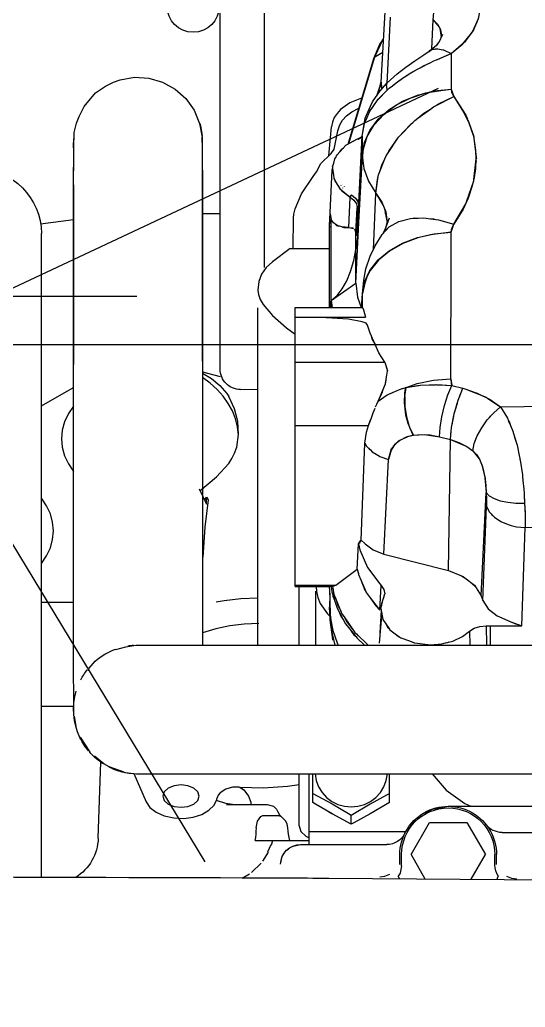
# Model space of a CAD drawing. Extents: x 33214 to 95067, y 8279 to 51908.
# Drawn here: x 42834.4 to 42959.9, y 20102.7 to 20347.6 of the extents above; entities that cross this region are included whole.
import ezdxf

# ---------------------------------------------------------------- set-up
doc = ezdxf.new("R2010")
doc.units = 0
doc.header["$LTSCALE"] = 300
doc.header["$MEASUREMENT"] = 0
for name, pattern in [('DASHDOT', [1, 0.5, -0.25, 0, -0.25]), ('DASHED', [0.75, 0.5, -0.25]), ('PHANTOM', [2.1, 1.25, -0.2, 0.125, -0.2, 0.125, -0.2]), ('SNT-025', [0.74, 0.4, -0.17, 0, -0.17])]:
    doc.linetypes.add(name, pattern=pattern)
doc.layers.get('0').update_dxf_attribs({"linetype": 'CONTINUOUS'})
for name, color, linetype in [('GENERATORSETT', 1, 'CONTINUOUS'), ('S0CO2', 2, 'CONTINUOUS'), ('S0CO3', 3, 'CONTINUOUS'), ('S0PH1', 1, 'PHANTOM'), ('Tanks', 9, 'CONTINUOUS')]:
    doc.layers.add(name, color=color, linetype=linetype)

# ---------------------------------------------------------------- blocks, each defined once
blk = doc.blocks.new('below 1-deck')
at = {"linetype": 'DASHED'}
for p, q in [((10000, -1875), (14000, 0)), ((14000, -1875), (9000, -1875)), ((10000, -1875), (11000, -3525))]:
    blk.add_line(p, q, dxfattribs=at)
blk = doc.blocks.new('GENERATOR-BORDE')
at = {"layer": 'GENERATORSETT'}
for p, q in [((-2340.27, -281.7), (-2167.36, -280.44)), ((-2319.85, -287.52), (-2316.38, -281.53)), ((-2304.88, -281.44), (-2301.37, -287.52)), ((-2411.61, -281.96), (-2411.61, -426.96)), ((-2403.09, -281.93), (-2402.57, -282.19)), ((-2352.24, -285.16), (-2351.8, -287.04)), ((-2322.61, -285.1), (-2322.61, -287.52)), ((-2322.19, -284.77), (-2322.19, -287.52)), ((-2299.03, -284.93), (-2299.03, -287.52)), ((-2298.61, -285.1), (-2298.61, -287.52)), ((-2355.39, -288.24), (-2354.53, -290)), ((-2351.8, -287.04), (-2351.73, -287.17)), ((-2351.42, -287.72), (-2351.27, -287.98)), ((-2350.65, -288.66), (-2350.16, -289.01)), ((-2319.85, -287.52), (-2315.23, -295.52)), ((-2305.99, -295.52), (-2301.37, -287.52)), ((-2358.57, -291), (-2354.13, -291)), ((-2354.13, -291), (-2351.77, -291)), ((-2351.77, -291), (-2348.99, -291)), ((-2349.29, -289.56), (-2349.13, -289.64)), ((-2349.13, -289.64), (-2347.24, -290.02)), ((-2348.99, -291), (-2345.11, -291)), ((-2347.24, -290.02), (-2325.86, -290.02)), ((-2345.11, -290.02), (-2345.11, -293.27)), ((-2397.49, -291.58), (-2396.83, -310.45)), ((-2347.61, -294.68), (-2347.18, -293.25)), ((-2347.18, -293.25), (-2345.98, -292.07)), ((-2345.98, -292.07), (-2345.11, -291.7)), ((-2345.11, -293.27), (-2321.1, -293.27)), ((-2297.24, -293.02), (-2273.11, -293.02)), ((-2347.61, -294.68), (-2347.61, -307.54)), ((-2334.71, -295.09), (-2334.7, -297.32)), ((-2315.23, -295.52), (-2305.99, -295.52)), ((-2356.37, -297.27), (-2353.05, -297.27)), ((-2353.23, -298.83), (-2352.89, -298.16)), ((-2352.89, -298.16), (-2352.48, -297.38)), ((-2352.48, -297.38), (-2352.04, -296.95)), ((-2388.63, -307.63), (-2385.61, -300.62)), ((-2368.08, -301.21), (-2367.97, -301.64)), ((-2365.66, -300), (-2358.95, -300)), ((-2359.64, -300.56), (-2359.57, -300)), ((-2358.95, -300), (-2355.55, -300)), ((-2355.55, -300), (-2353.98, -299.55)), ((-2353.98, -299.55), (-2353.23, -298.83)), ((-2344.2, -300.46), (-2344.19, -302.69)), ((-2325.2, -300.44), (-2325.19, -302.67)), ((-2311.09, -303.51), (-2306.45, -300.17)), ((-2310.61, -299.52), (-2310.35, -299.52)), ((-2310.35, -299.52), (-2270.86, -299.52)), ((-2306.45, -300.17), (-2305.01, -299.52)), ((-2362.3, -304.29), (-2361.48, -303.66)), ((-2344.19, -302.69), (-2344.19, -307.53)), ((-2325.19, -302.67), (-2325.19, -307.53)), ((-2314.58, -307.53), (-2311.09, -303.51)), ((-2345.1, -307.53), (-1646.61, -307.54)), ((-2400.59, -314.48), (-2399.58, -312.91)), ((-2401.96, -316.63), (-2400.59, -314.48)), ((-2403.48, -321.77), (-2403.06, -319.36)), ((-2411.61, -324.36), (-2403.59, -324.36)), ((-2400.09, -333.22), (-2399.7, -333.75)), ((-2399.7, -333.75), (-2398.22, -335.5)), ((-2403.6, -337.74), (-2403.59, -450.4)), ((-2371.63, -449.22), (-2371.62, -339.48)), ((-2371.62, -339.52), (-1799.18, -339.51)), ((-2357.89, -339.51), (-2357.89, -423.17)), ((-2347.61, -339.49), (-2347.61, -354.02)), ((-2343.48, -339.49), (-2343.48, -352.88)), ((-2333.41, -342.29), (-2330.49, -339.52)), ((-2333.25, -341.19), (-2331.42, -339.52)), ((-2327.7, -340.01), (-2327.13, -346.77)), ((-2320.26, -340.53), (-2319.06, -340.09)), ((-2320.26, -340.53), (-2319.22, -340.11)), ((-2319.22, -340.11), (-2319.06, -340.09)), ((-2319.06, -340.09), (-2318.9, -340.03)), ((-2318.9, -340.03), (-2315.02, -339.58)), ((-2315.02, -339.33), (-2315.02, -339.34)), ((-2315.02, -339.58), (-2312.17, -339.82)), ((-2315.02, -339.58), (-2315.02, -339.58)), ((-2312.17, -339.82), (-2311.28, -340.05)), ((-2311.28, -340.05), (-2309.49, -340.51)), ((-2311.28, -340.05), (-2310.81, -340.11)), ((-2310.81, -340.11), (-2310.39, -340.28)), ((-2305.32, -342.93), (-2305.23, -339.52)), ((-2301.21, -344.28), (-2301.12, -339.52)), ((-2300.11, -339.52), (-2300.11, -344.27)), ((-2339.96, -345.76), (-2339.35, -340.86)), ((-2339.35, -340.86), (-2339.31, -340.74)), ((-2336.48, -346.5), (-2333.79, -342.64)), ((-2336.12, -344.78), (-2333.25, -341.19)), ((-2334.68, -342.98), (-2334.04, -342.06)), ((-2334.04, -342.06), (-2333.66, -341.7)), ((-2333.79, -342.64), (-2333.41, -342.29)), ((-2333.41, -342.29), (-2333, -341.77)), ((-2327.48, -342.54), (-2327.21, -348.07)), ((-2325.12, -343.32), (-2323.76, -342.33)), ((-2323.76, -342.33), (-2322.64, -341.5)), ((-2323.76, -342.33), (-2322.92, -341.62)), ((-2322.92, -341.62), (-2322.64, -341.5)), ((-2322.64, -341.5), (-2322.39, -341.32)), ((-2322.39, -341.32), (-2320.26, -340.53)), ((-2309.49, -340.51), (-2307.1, -341.62)), ((-2307.1, -341.62), (-2307.09, -341.63)), ((-2307.09, -341.63), (-2307.09, -341.63)), ((-2307.09, -341.63), (-2305.32, -342.93)), ((-2338.22, -348.64), (-2336.12, -344.78)), ((-2335.86, -345.35), (-2334.43, -343.56)), ((-2326.82, -345.84), (-2326.1, -344.77)), ((-2326.1, -344.77), (-2325.36, -343.67)), ((-2326.1, -344.77), (-2325.67, -343.93)), ((-2325.67, -343.93), (-2325.36, -343.67)), ((-2325.36, -343.67), (-2325.12, -343.32)), ((-2305.32, -342.93), (-2304.18, -343.68)), ((-2305.32, -342.93), (-2304.18, -343.68)), ((-2304.18, -343.68), (-2302.76, -344.15)), ((-2304.18, -343.68), (-2302.76, -344.15)), ((-2302.76, -344.15), (-2301.21, -344.28)), ((-2302.76, -344.15), (-2301.21, -344.28)), ((-2301.21, -344.28), (-2300.11, -344.27)), ((-2301.21, -344.28), (-2300.11, -344.27)), ((-2300.11, -344.27), (-2292.38, -344.27)), ((-2300.11, -344.27), (-2292.38, -344.27)), ((-2295.46, -345.45), (-2294.04, -344.84)), ((-2295.3, -345.38), (-2292.38, -344.27)), ((-2294.04, -344.84), (-2292.38, -344.27)), ((-2293.9, -344.8), (-2293.68, -344.76)), ((-2293.73, -344.74), (-2293.55, -344.71)), ((-2293.18, -344.55), (-2293.12, -344.55)), ((-2293.18, -344.55), (-2293.12, -344.55)), ((-2292.38, -344.27), (-2291.49, -368.65)), ((-2292.38, -344.27), (-2291.49, -368.65)), ((-2340.08, -348.23), (-2339.96, -345.76)), ((-2340.08, -348.23), (-2339.96, -345.76)), ((-2338.97, -352.17), (-2337, -347.23)), ((-2337.59, -347.48), (-2337.27, -346.68)), ((-2337.27, -346.68), (-2336.75, -345.94)), ((-2337, -347.23), (-2336.48, -346.5)), ((-2336.48, -346.5), (-2335.86, -345.35)), ((-2327.31, -348.6), (-2326.82, -345.84)), ((-2327.13, -346.77), (-2326.91, -346.34)), ((-2327.13, -346.77), (-2327.13, -347.59)), ((-2300.66, -348.46), (-2298.43, -346.78)), ((-2300.66, -348.46), (-2298.43, -346.78)), ((-2298.43, -346.78), (-2297.31, -346.25)), ((-2298.43, -346.78), (-2297.31, -346.25)), ((-2297.31, -346.25), (-2295.68, -345.54)), ((-2295.68, -345.54), (-2295.62, -345.52)), ((-2295.61, -345.5), (-2295.57, -345.48)), ((-2295.57, -345.48), (-2295.47, -345.45)), ((-2411.61, -350.15), (-2403.6, -350.15)), ((-2340.08, -348.23), (-2339.94, -351.19)), ((-2340.08, -348.23), (-2339.94, -351.19)), ((-2339.49, -352.67), (-2338.22, -348.64)), ((-2338.57, -351.18), (-2337.94, -349.18)), ((-2337.94, -349.18), (-2337.31, -348.03)), ((-2329.97, -351.24), (-2327.94, -348.54)), ((-2329.97, -351.24), (-2328.57, -349.23)), ((-2329.34, -350.34), (-2328.07, -348.69)), ((-2328.57, -349.23), (-2327.94, -348.54)), ((-2327.94, -348.54), (-2327.88, -348.47)), ((-2327.88, -348.47), (-2327.58, -348.16)), ((-2327.59, -348.16), (-2327.58, -348.16)), ((-2327.58, -348.16), (-2327.26, -354.3)), ((-2327.58, -348.16), (-2327.26, -354.3)), ((-2327.31, -348.6), (-2326.64, -351.13)), ((-2327.16, -349.16), (-2327.13, -349.79)), ((-2327.13, -349.27), (-2327.13, -349.79)), ((-2327.13, -349.79), (-2326.64, -351.13)), ((-2302, -350.57), (-2300.66, -348.46)), ((-2302, -350.57), (-2300.66, -348.46)), ((-2340.08, -353.54), (-2339.96, -351.3)), ((-2340.08, -353.54), (-2339.96, -351.3)), ((-2339.71, -354.02), (-2339.49, -352.67)), ((-2339.37, -352.29), (-2339.25, -351.65)), ((-2339.36, -354.02), (-2338.97, -352.17)), ((-2339.25, -351.65), (-2338.86, -350.66)), ((-2331.09, -352.83), (-2330.97, -352.56)), ((-2330.97, -352.56), (-2329.97, -351.24)), ((-2329.88, -351.12), (-2329.88, -351.11)), ((-2326.64, -351.12), (-2326.64, -351.13)), ((-2326.64, -351.12), (-2326.64, -351.13)), ((-2326.64, -351.13), (-2326.37, -352.21)), ((-2326.64, -351.13), (-2326.37, -352.21)), ((-2326.64, -351.13), (-2326.5, -351.33)), ((-2326.58, -353.31), (-2326.37, -352.21)), ((-2326.58, -353.31), (-2326.37, -352.21)), ((-2304.13, -354.37), (-2302.43, -351.69)), ((-2302.43, -351.69), (-2302, -350.57)), ((-2302.43, -351.69), (-2302, -350.57)), ((-2302.43, -351.69), (-2301.21, -377.33)), ((-2302, -350.57), (-2301.15, -373.89)), ((-2302, -350.57), (-2301.15, -373.89)), ((-2348.61, -354.02), (-2339.36, -354.02)), ((-2348.61, -354.02), (-2348.61, -354.34)), ((-2348.61, -354.34), (-2338.55, -354.34)), ((-2348.61, -354.34), (-2348.61, -393.99)), ((-2348.61, -354.34), (-2348.61, -393.99)), ((-2348.61, -354.34), (-2338.55, -354.34)), ((-2340.08, -353.54), (-2340.08, -354.02)), ((-2340.08, -353.54), (-2340.08, -354.02)), ((-2340.08, -353.54), (-2340.06, -354.02)), ((-2340.08, -353.54), (-2340.06, -354.02)), ((-2339.36, -354.02), (-2339.2, -353.18)), ((-2339.36, -354.02), (-2338.55, -354.34)), ((-2339.36, -354.02), (-2338.55, -354.34)), ((-2339.2, -353.18), (-2339.14, -352.96)), ((-2338.55, -354.34), (-2333.18, -358.29)), ((-2338.55, -354.34), (-2333.18, -358.29)), ((-2332.32, -355.7), (-2331.09, -352.83)), ((-2332.32, -355.7), (-2331.28, -353.12)), ((-2331.28, -353.12), (-2331.09, -352.83)), ((-2330.69, -358.73), (-2327.63, -354.68)), ((-2330.69, -358.73), (-2327.63, -354.68)), ((-2327.63, -354.68), (-2327.26, -354.3)), ((-2327.63, -354.68), (-2327.26, -354.3)), ((-2327.26, -354.3), (-2326.58, -353.31)), ((-2327.26, -354.3), (-2326.58, -353.31)), ((-2306.46, -356.17), (-2304.13, -354.37)), ((-2304.6, -354.73), (-2303.95, -354.1)), ((-2333.18, -358.29), (-2332.92, -357.23)), ((-2333.18, -358.29), (-2332.95, -357.28)), ((-2332.95, -357.28), (-2332.92, -357.23)), ((-2332.92, -357.23), (-2332.87, -356.99)), ((-2332.87, -356.99), (-2332.32, -355.7)), ((-2310.56, -357.96), (-2307.3, -356.68)), ((-2307.3, -356.68), (-2306.46, -356.17)), ((-2307.3, -356.68), (-2306.93, -356.53)), ((-2306.93, -356.53), (-2306.46, -356.17)), ((-2306.91, -356.44), (-2306.91, -356.51)), ((-2306.91, -356.44), (-2306.91, -356.51)), ((-2306.85, -356.41), (-2306.85, -356.47)), ((-2333.18, -358.29), (-2332.92, -364.64)), ((-2333.18, -358.29), (-2332.92, -364.64)), ((-2332.57, -363.12), (-2330.69, -358.73)), ((-2332.57, -363.12), (-2330.69, -358.73)), ((-2326.58, -362.09), (-2310.56, -357.96)), ((-2326.58, -362.09), (-2310.56, -357.96)), ((-2310.56, -357.96), (-2310.03, -390.48)), ((-2310.56, -357.96), (-2310.03, -390.48)), ((-2371.54, -360.64), (-2371.51, -361.29)), ((-2329.25, -363.12), (-2326.58, -362.09)), ((-2326.58, -362.09), (-2325.45, -385.5)), ((-2326.58, -362.09), (-2325.45, -385.5)), ((-2332.92, -364.64), (-2332.57, -363.12)), ((-2332.92, -364.64), (-2332.57, -363.12)), ((-2332.92, -364.64), (-2332.79, -364.87)), ((-2332.79, -364.87), (-2332.7, -364.93)), ((-2332.7, -364.93), (-2332.62, -364.7)), ((-2332.7, -364.93), (-2332.2, -365.56)), ((-2332.7, -364.93), (-2332.35, -365.19)), ((-2332.2, -365.56), (-2331.35, -364.67)), ((-2331.35, -364.67), (-2331.26, -364.58)), ((-2331.26, -364.58), (-2329.25, -363.12)), ((-2331.26, -364.58), (-2329.25, -363.12)), ((-2332.35, -365.19), (-2332.2, -365.56)), ((-2332.2, -365.56), (-2331.31, -389.56)), ((-2332.2, -365.56), (-2331.31, -389.56)), ((-2297.57, -370.18), (-2295.71, -369.38)), ((-2295.71, -369.38), (-2295.02, -369.2)), ((-2295.02, -369.2), (-2294.34, -369.03)), ((-2295.02, -369.2), (-2294.7, -369.08)), ((-2294.7, -369.08), (-2294.34, -369.03)), ((-2294.34, -369.03), (-2293.65, -368.86)), ((-2293.65, -368.86), (-2291.49, -368.65)), ((-2291.53, -371.91), (-2291.49, -368.65)), ((-2291.49, -368.65), (-2274.37, -368.87)), ((-2300.36, -372.49), (-2299.95, -372.07)), ((-2299.95, -372.07), (-2299.55, -371.66)), ((-2299.95, -372.07), (-2299.8, -371.84)), ((-2299.8, -371.84), (-2299.55, -371.66)), ((-2299.55, -371.66), (-2299.15, -371.24)), ((-2299.15, -371.24), (-2297.57, -370.18)), ((-2291.64, -374.74), (-2291.53, -371.91)), ((-2291.54, -372.38), (-2291.54, -372.21)), ((-2372.46, -378.22), (-2370.58, -374.47)), ((-2370.58, -374.47), (-2370.58, -376.21)), ((-2301.21, -377.33), (-2301.15, -373.89)), ((-2301.15, -373.89), (-2300.36, -372.49)), ((-2301.15, -373.89), (-2301.14, -375.73)), ((-2291.64, -374.74), (-2291.54, -372.38)), ((-2370.58, -376.21), (-2370.23, -375.53)), ((-2301.21, -377.33), (-2301.14, -375.73)), ((-2301.21, -377.33), (-2300.44, -376.53)), ((-2301.21, -377.33), (-2300.44, -376.53)), ((-2300.44, -376.53), (-2299.24, -375.84)), ((-2300.44, -376.53), (-2299.24, -375.84)), ((-2299.24, -375.84), (-2297.68, -375.29)), ((-2299.24, -375.84), (-2297.68, -375.29)), ((-2297.68, -375.29), (-2295.84, -374.92)), ((-2297.68, -375.29), (-2295.84, -374.92)), ((-2295.84, -374.92), (-2293.79, -374.73)), ((-2295.84, -374.92), (-2293.79, -374.73)), ((-2293.79, -374.73), (-2291.64, -374.74)), ((-2293.79, -374.73), (-2291.64, -374.74)), ((-2291.8, -377.23), (-2291.75, -376.6)), ((-2291.78, -377), (-2291.64, -374.74)), ((-2291.75, -376.6), (-2291.64, -374.74)), ((-2291.73, -376.15), (-2291.72, -376.15)), ((-2291.73, -376.15), (-2291.72, -376.15)), ((-2301.51, -381.01), (-2301.21, -377.33)), ((-2301.46, -380.7), (-2301.29, -379.01)), ((-2301.29, -379.01), (-2301.21, -377.33)), ((-2292.07, -380.34), (-2291.85, -378.14)), ((-2291.85, -378.14), (-2291.8, -377.22)), ((-2302.36, -384.44), (-2301.55, -381.27)), ((-2301.74, -382.37), (-2301.57, -381.32)), ((-2301.56, -381.28), (-2301.46, -380.7)), ((-2292.75, -385.39), (-2292.21, -381.72)), ((-2292.21, -381.72), (-2292.18, -381.38)), ((-2292.18, -381.39), (-2292.15, -381.13)), ((-2292.17, -381.27), (-2292.1, -380.57)), ((-2292.15, -381.13), (-2292.08, -380.34)), ((-2302.67, -385.2), (-2302.16, -383.96)), ((-2302.16, -383.96), (-2301.74, -382.37)), ((-2329.46, -387.46), (-2328.54, -386.89)), ((-2328.54, -386.89), (-2327.89, -386.48)), ((-2328.54, -386.89), (-2328.12, -386.57)), ((-2328.12, -386.57), (-2327.89, -386.48)), ((-2327.89, -386.48), (-2327.62, -386.31)), ((-2327.62, -386.31), (-2325.45, -385.5)), ((-2325.45, -385.5), (-2324.66, -388.26)), ((-2304.51, -387.7), (-2302.94, -385.72)), ((-2304.51, -387.7), (-2303.54, -386.67)), ((-2303.54, -386.67), (-2302.96, -385.73)), ((-2302.95, -385.72), (-2302.76, -385.41)), ((-2302.8, -385.48), (-2302.67, -385.19)), ((-2302.76, -385.41), (-2302.67, -385.21)), ((-2293.53, -389.05), (-2292.99, -386.53)), ((-2293, -386.54), (-2292.83, -385.8)), ((-2292.94, -386.26), (-2292.81, -385.66)), ((-2292.83, -385.8), (-2292.8, -385.62)), ((-2292.8, -385.62), (-2292.75, -385.39)), ((-2331.31, -389.56), (-2330.86, -388.87)), ((-2330.86, -388.87), (-2329.88, -387.89)), ((-2330.53, -388.54), (-2330.22, -388.14)), ((-2330.22, -388.14), (-2329.88, -387.89)), ((-2329.88, -387.89), (-2329.46, -387.46)), ((-2324.88, -387.71), (-2324.82, -387.69)), ((-2324.66, -388.26), (-2323.15, -389.94)), ((-2324.2, -388.77), (-2324.18, -388.9)), ((-2324.14, -388.84), (-2324.11, -388.97)), ((-2310.03, -390.48), (-2305.99, -388.76)), ((-2307.94, -389.78), (-2306.03, -388.79)), ((-2306.6, -389.02), (-2306.59, -389.09)), ((-2306.6, -389.02), (-2306.59, -389.09)), ((-2306.18, -388.85), (-2306.18, -388.87)), ((-2306.18, -388.85), (-2306.18, -388.87)), ((-2306.03, -388.79), (-2304.51, -387.7)), ((-2304.51, -387.7), (-2304.15, -389.48)), ((-2304.51, -387.7), (-2304.51, -387.7)), ((-2294.13, -391.07), (-2293.53, -389.05)), ((-2331.31, -389.56), (-2330.92, -392.3)), ((-2323.15, -389.94), (-2323.06, -390.05)), ((-2323.06, -390.05), (-2322.75, -390.21)), ((-2322.75, -390.21), (-2320.99, -391.1)), ((-2320.99, -391.1), (-2320.69, -391.26)), ((-2320.69, -391.26), (-2320.38, -391.33)), ((-2320.38, -391.33), (-2319.27, -391.6)), ((-2320.28, -393.73), (-2319.26, -391.6)), ((-2319.3, -391.58), (-2319.26, -391.6)), ((-2319.27, -391.6), (-2319.26, -391.6)), ((-2319.26, -391.6), (-2317.24, -391.77)), ((-2319.26, -391.6), (-2316.54, -391.76)), ((-2317.24, -391.77), (-2315.06, -391.63)), ((-2316.54, -391.76), (-2312.75, -391.17)), ((-2315.06, -391.63), (-2312.75, -391.17)), ((-2312.75, -391.17), (-2310.03, -390.48)), ((-2312.75, -391.17), (-2310.03, -390.48)), ((-2312.75, -391.17), (-2312.59, -393.49)), ((-2312.75, -391.17), (-2312.59, -393.49)), ((-2310.03, -390.48), (-2307.94, -389.78)), ((-2310.03, -390.48), (-2309.77, -393.43)), ((-2310.03, -390.48), (-2309.86, -392.79)), ((-2304.15, -389.48), (-2303.4, -391.42)), ((-2303.9, -390.12), (-2303.82, -390.43)), ((-2303.87, -390.22), (-2303.86, -390.22)), ((-2303.85, -390.31), (-2303.83, -390.29)), ((-2303.82, -390.43), (-2303.65, -390.77)), ((-2303.4, -391.42), (-2302.3, -393.41)), ((-2294.58, -392.56), (-2294.16, -391.17)), ((-2294.17, -391.18), (-2293.89, -390.39)), ((-2293.89, -390.39), (-2293.75, -389.81)), ((-2348.61, -393.99), (-2348.61, -396.88)), ((-2348.61, -393.99), (-2330.38, -393.99)), ((-2348.61, -393.99), (-2330.38, -393.99)), ((-2330.92, -392.3), (-2330.38, -393.99)), ((-2330.38, -393.99), (-2329.87, -395.34)), ((-2330.38, -393.99), (-2329.93, -395.19)), ((-2330.38, -393.99), (-2330.38, -393.99)), ((-2321.01, -396.13), (-2320.28, -393.73)), ((-2312.59, -393.49), (-2312.17, -396.14)), ((-2312.59, -393.49), (-2312.17, -396.14)), ((-2309.86, -392.79), (-2309.79, -393.17)), ((-2309.77, -393.43), (-2309.12, -396.82)), ((-2309.64, -394.11), (-2309.42, -395.44)), ((-2302.3, -393.4), (-2302.3, -393.41)), ((-2302.3, -393.41), (-2300.91, -395.35)), ((-2302.3, -393.41), (-2302.29, -393.42)), ((-2295.63, -395.06), (-2295.16, -393.96)), ((-2295.44, -394.72), (-2295.16, -393.95)), ((-2295.16, -393.95), (-2294.58, -392.56)), ((-2348.61, -396.58), (-2348.61, -397.1)), ((-2329.93, -395.19), (-2329.6, -396.11)), ((-2329.6, -396.11), (-2329.41, -396.58)), ((-2329.39, -396.63), (-2329.21, -397.1)), ((-2321.39, -398.66), (-2321.01, -396.13)), ((-2312.17, -396.14), (-2311.51, -398.9)), ((-2312.17, -396.14), (-2311.51, -398.9)), ((-2309.42, -395.44), (-2309.22, -396.27)), ((-2300.91, -395.35), (-2299.32, -397.11)), ((-2300.38, -395.93), (-2300.13, -396.26)), ((-2300.13, -396.26), (-2299.85, -396.52)), ((-2297.61, -398.6), (-2295.93, -395.78)), ((-2295.93, -395.78), (-2295.66, -395.13)), ((-2295.67, -395.14), (-2295.44, -394.72)), ((-2411.61, -398.82), (-2403.59, -403.4)), ((-2348.61, -397.1), (-2348.61, -400.7)), ((-2348.61, -397.92), (-2348.61, -400.21)), ((-2329.27, -396.95), (-2329.14, -397.28)), ((-2329.21, -397.1), (-2328.74, -398.23)), ((-2328.63, -398.57), (-2328.35, -399.26)), ((-2321.42, -401.14), (-2321.39, -398.66)), ((-2311.51, -398.9), (-2310.68, -401.56)), ((-2311.51, -398.9), (-2310.68, -401.56)), ((-2309.12, -396.82), (-2308.15, -400.21)), ((-2308.96, -397.36), (-2308.76, -398.2)), ((-2308.76, -398.2), (-2308.34, -399.53)), ((-2300.79, -400.69), (-2297.61, -398.6)), ((-2300.19, -400.39), (-2297.61, -398.6)), ((-2299.32, -397.11), (-2297.61, -398.6)), ((-2297.62, -398.59), (-2297.61, -398.6)), ((-2297.61, -398.6), (-2278.14, -398.9)), ((-2297.61, -398.6), (-2276.6, -398.9)), ((-2348.61, -400.7), (-2348.61, -404.3)), ((-2348.61, -401.47), (-2348.61, -403.6)), ((-2328.35, -399.26), (-2328.02, -399.96)), ((-2328.02, -399.96), (-2328.01, -399.96)), ((-2328.02, -399.96), (-2328.02, -399.96)), ((-2328.02, -399.96), (-2325.79, -401.53)), ((-2328.02, -399.96), (-2327.68, -400.7)), ((-2328.02, -399.96), (-2327.29, -401.52)), ((-2327.68, -400.7), (-2326.22, -404.3)), ((-2327.37, -401.45), (-2327.35, -401.39)), ((-2327.29, -401.52), (-2326.52, -403.55)), ((-2325.79, -401.53), (-2325.55, -401.63)), ((-2325.55, -401.63), (-2325.35, -401.76)), ((-2325.53, -401.64), (-2324.3, -402.2)), ((-2321.42, -401.14), (-2321.08, -403.42)), ((-2310.68, -401.56), (-2309.74, -403.89)), ((-2310.68, -401.56), (-2309.74, -403.89)), ((-2308.15, -400.21), (-2306.99, -403.18)), ((-2308.05, -400.47), (-2307.93, -400.85)), ((-2307.93, -400.85), (-2306.99, -403.18)), ((-2306.21, -402.96), (-2301.21, -400.96)), ((-2303.44, -402), (-2301.91, -401.24)), ((-2301.87, -401.22), (-2300.19, -400.39)), ((-2301.21, -400.96), (-2300.79, -400.69)), ((-2362.21, -402.9), (-2362.21, -402.93)), ((-2362.21, -402.93), (-2357.89, -403.01)), ((-2327.08, -402.07), (-2327.07, -402.2)), ((-2327.05, -402.25), (-2327.05, -402.17)), ((-2325.35, -401.76), (-2324.17, -402.25)), ((-2324.19, -402.25), (-2322.71, -402.92)), ((-2322.71, -402.92), (-2322.21, -403.07)), ((-2322.22, -403.07), (-2322.06, -403.14)), ((-2322.18, -403.09), (-2321.08, -403.42)), ((-2322.06, -403.14), (-2321.08, -403.42)), ((-2321.13, -403.43), (-2321.08, -403.42)), ((-2321.08, -403.42), (-2318.28, -403.87)), ((-2321.08, -403.42), (-2318, -403.89)), ((-2321.08, -403.42), (-2318.31, -404.34)), ((-2321.08, -403.42), (-2318.31, -404.34)), ((-2318.28, -403.87), (-2317.88, -403.89)), ((-2317.89, -403.9), (-2317.49, -403.96)), ((-2317.49, -403.96), (-2315.31, -404.03)), ((-2315.37, -404.02), (-2314.13, -404.08)), ((-2314.57, -404.06), (-2314, -404.07)), ((-2314.13, -404.08), (-2313.8, -404.07)), ((-2313.81, -404.08), (-2313.67, -404.09)), ((-2313.67, -404.09), (-2313.4, -404.07)), ((-2313.43, -404.06), (-2312.1, -404.02)), ((-2312.83, -404.04), (-2309.74, -403.89)), ((-2312.39, -404.03), (-2312.37, -404.02)), ((-2312.18, -404.03), (-2312.16, -404.01)), ((-2312.1, -404.02), (-2309.74, -403.89)), ((-2311.18, -403.97), (-2311.18, -403.96)), ((-2311.18, -403.97), (-2311.18, -403.96)), ((-2310.68, -403.94), (-2310.68, -403.94)), ((-2309.98, -405.54), (-2309.74, -403.89)), ((-2309.87, -404.42), (-2309.74, -403.89)), ((-2309.74, -403.89), (-2306.99, -403.18)), ((-2309.74, -403.89), (-2306.99, -403.18)), ((-2306.99, -403.18), (-2305.75, -402.77)), ((-2306.99, -403.18), (-2306.21, -402.96)), ((-2306.16, -402.91), (-2306.16, -402.94)), ((-2306.16, -402.91), (-2306.16, -402.94)), ((-2305.61, -402.73), (-2303.44, -402)), ((-2348.61, -404.3), (-2348.61, -407.43)), ((-2348.61, -404.81), (-2348.61, -406.71)), ((-2326.22, -404.3), (-2326.15, -404.5)), ((-2326.15, -404.5), (-2325.69, -407.43)), ((-2326.14, -404.56), (-2326.1, -404.66)), ((-2326.1, -404.66), (-2325.82, -406.63)), ((-2318.31, -404.34), (-2314.23, -405.19)), ((-2318.31, -404.34), (-2314.23, -405.19)), ((-2314.23, -405.19), (-2309.98, -405.54)), ((-2314.23, -405.19), (-2309.98, -405.54)), ((-2309.98, -405.54), (-2309.87, -404.42)), ((-2309.98, -405.54), (-2309.96, -411.1)), ((-2367.21, -407.91), (-2367.21, -409.95)), ((-2348.61, -407.43), (-2348.61, -408.01)), ((-2348.61, -407.65), (-2348.61, -409.67)), ((-2326.38, -409.67), (-2325.69, -407.43)), ((-2326.38, -409.67), (-2325.69, -407.52)), ((-2325.7, -407.45), (-2325.69, -407.52)), ((-2403.61, -453.68), (-2403.59, -409.11)), ((-2371.63, -409.89), (-2371.61, -454.03)), ((-2367.21, -409.95), (-2367.21, -491.12)), ((-2348.61, -409.67), (-2348.61, -420.8)), ((-2348.61, -409.67), (-2348.61, -420.8)), ((-2348.61, -409.67), (-2326.38, -409.67)), ((-2348.61, -409.67), (-2326.38, -409.67)), ((-2309.96, -411.09), (-2309.93, -417.91)), ((-2329.76, -416.2), (-2329.49, -415.31)), ((-2329.51, -415.37), (-2329.49, -415.61)), ((-2329.51, -415.37), (-2329.49, -415.61)), ((-2329.49, -415.31), (-2328.87, -414.18)), ((-2329.24, -414.86), (-2329.23, -415.01)), ((-2329.24, -414.86), (-2329.23, -415.01)), ((-2328.96, -414.35), (-2328.96, -414.4)), ((-2328.96, -414.35), (-2328.96, -414.39)), ((-2309.93, -417.91), (-2309.92, -423.48)), ((-2348.61, -420.8), (-2348.61, -422.21)), ((-2348.61, -420.8), (-2331.15, -420.8)), ((-2331.67, -422.64), (-2331.15, -420.8)), ((-2331.39, -421.78), (-2331.15, -420.8)), ((-2348.61, -421.76), (-2348.61, -422.64)), ((-2348.61, -422.64), (-2348.61, -423.26)), ((-2348.61, -422.73), (-2348.61, -423.1)), ((-2348.61, -423.26), (-2331.95, -423.26)), ((-2340.08, -423.26), (-2340.08, -443.18)), ((-2339.98, -423.26), (-2339.92, -424.47)), ((-2339.98, -423.26), (-2339.92, -424.47)), ((-2339.92, -424.47), (-2339.78, -423.26)), ((-2339.92, -424.47), (-2339.78, -423.26)), ((-2339.63, -424.95), (-2339.43, -423.26)), ((-2339.63, -424.95), (-2339.44, -423.26)), ((-2333.11, -425.82), (-2332.21, -423.26)), ((-2333.11, -425.82), (-2332.21, -423.26)), ((-2332.1, -423.26), (-2331.93, -426.7)), ((-2332.1, -423.26), (-2331.93, -426.7)), ((-2331.95, -423.26), (-2331.93, -423.25)), ((-2331.93, -423.25), (-2331.67, -422.64)), ((-2331.93, -423.25), (-2331.93, -426.7)), ((-2331.93, -423.25), (-2331.93, -426.7)), ((-2331.6, -422.41), (-2331.56, -422.32)), ((-2331.56, -422.32), (-2331.39, -421.78)), ((-2309.92, -423.47), (-2309.9, -427.99)), ((-2339.92, -424.47), (-2339.63, -424.95)), ((-2339.92, -424.47), (-2339.63, -424.95)), ((-2339.63, -424.95), (-2333.51, -429.28)), ((-2339.63, -424.95), (-2339.63, -445.05)), ((-2339.63, -424.95), (-2339.63, -445.05)), ((-2333.51, -429.28), (-2333.11, -425.82)), ((-2333.51, -429.28), (-2333.11, -425.82)), ((-2411.61, -426.96), (-2411.61, -441.6)), ((-2331.93, -426.7), (-2331.55, -429.99)), ((-2331.93, -426.7), (-2331.55, -429.99)), ((-2331.93, -426.7), (-2331.38, -429.62)), ((-2309.91, -426.83), (-2309.9, -429.23)), ((-2309.9, -427.99), (-2309.9, -432.07)), ((-2333.51, -429.28), (-2333.51, -441.72)), ((-2333.51, -429.28), (-2331.94, -460.98)), ((-2333.51, -429.28), (-2333.51, -441.72)), ((-2331.55, -429.99), (-2331.03, -432.85)), ((-2331.38, -429.62), (-2330.05, -432.43)), ((-2356.21, -433.14), (-2356.21, -487.58)), ((-2356.21, -433.14), (-2356.21, -487.58)), ((-2331.03, -432.85), (-2329.95, -436)), ((-2330.05, -432.43), (-2327.98, -435.01)), ((-2309.89, -432.07), (-2309.89, -434.99)), ((-2327.98, -435.01), (-2325.25, -437.29)), ((-2309.89, -434.99), (-2309.87, -441.92)), ((-2349.86, -437.88), (-2340.08, -437.88)), ((-2329.95, -436), (-2328.72, -438.49)), ((-2329.19, -437.53), (-2328.59, -451.59)), ((-2329.19, -437.53), (-2328.59, -451.59)), ((-2325.25, -437.29), (-2321.95, -439.17)), ((-2328.72, -438.49), (-2327.05, -441.35)), ((-2321.95, -439.17), (-2318.2, -440.6)), ((-2318.2, -440.6), (-2314.13, -441.53)), ((-2340.08, -443.18), (-2339.92, -446.44)), ((-2340.08, -443.18), (-2340.08, -443.42)), ((-2340.08, -443.42), (-2340.08, -443.18)), ((-2340.08, -443.18), (-2339.92, -446.44)), ((-2336.89, -443.15), (-2336.51, -443.05)), ((-2336.51, -443.05), (-2335.3, -443.1)), ((-2335.3, -443.1), (-2334.11, -442.86)), ((-2335.3, -443.1), (-2334.34, -443.02)), ((-2335.3, -443.1), (-2334.97, -450.6)), ((-2335.3, -443.1), (-2334.97, -450.6)), ((-2334.34, -443.02), (-2334.14, -442.87)), ((-2333.91, -442.71), (-2333.51, -441.72)), ((-2333.9, -442.68), (-2333.72, -442.55)), ((-2333.86, -442.65), (-2333.8, -442.45)), ((-2333.72, -442.55), (-2333.51, -441.72)), ((-2333.51, -441.72), (-2333.21, -447.91)), ((-2333.51, -441.72), (-2333.21, -447.91)), ((-2333.21, -440.99), (-2331.96, -465.74)), ((-2333.21, -440.99), (-2333.15, -442.44)), ((-2333.21, -440.99), (-2333.21, -447.91)), ((-2333.21, -440.99), (-2333.21, -447.91)), ((-2333.21, -440.99), (-2331.96, -465.74)), ((-2333.15, -442.44), (-2333.12, -442.65)), ((-2327.05, -441.35), (-2325.26, -443.23)), ((-2326.86, -441.54), (-2326.23, -442.61)), ((-2326.25, -442.18), (-2325.93, -442.66)), ((-2326.23, -442.61), (-2325.23, -445.48)), ((-2325.93, -442.66), (-2325.62, -442.85)), ((-2325.91, -442.54), (-2325.88, -442.69)), ((-2325.9, -442.55), (-2325.9, -442.6)), ((-2325.26, -443.23), (-2322.86, -444.57)), ((-2314.13, -441.53), (-2309.87, -441.92)), ((-2309.87, -441.92), (-2309.21, -443.89)), ((-2309.87, -441.92), (-2309.8, -442.6)), ((-2309.8, -442.6), (-2309.58, -443.26)), ((-2309.58, -443.26), (-2309.21, -443.89)), ((-2340.08, -443.42), (-2340.08, -443.53)), ((-2340.08, -443.42), (-2339.92, -446.68)), ((-2340.08, -443.42), (-2339.91, -446.75)), ((-2340.08, -443.42), (-2340.07, -443.53)), ((-2340.08, -443.53), (-2339.92, -446.68)), ((-2340.08, -443.56), (-2340.06, -443.62)), ((-2340.08, -443.58), (-2340.06, -443.7)), ((-2340.08, -443.58), (-2340.06, -443.7)), ((-2340.07, -443.53), (-2340.06, -443.61)), ((-2339.92, -446.44), (-2339.63, -445.05)), ((-2339.92, -446.44), (-2339.63, -445.05)), ((-2338.59, -443.82), (-2338.34, -443.53)), ((-2338.34, -443.53), (-2337.75, -443.37)), ((-2326.44, -447.74), (-2325.81, -444.31)), ((-2326.13, -446.92), (-2325.81, -444.31)), ((-2325.98, -443.32), (-2325.81, -444.31)), ((-2325.9, -443.56), (-2325.81, -444.3)), ((-2325.81, -444.31), (-2325.81, -444.31)), ((-2322.86, -444.57), (-2319.95, -445.32)), ((-2319.95, -445.32), (-2318.11, -445.4)), ((-2319.28, -445.35), (-2318.88, -445.44)), ((-2318.88, -445.44), (-2318.11, -445.4)), ((-2318.1, -445.4), (-2316.63, -445.46)), ((-2316.63, -445.46), (-2315.01, -445.25)), ((-2315.01, -445.25), (-2313, -444.98)), ((-2315.01, -445.25), (-2314.23, -445.21)), ((-2314.23, -445.21), (-2313.73, -445.07)), ((-2313, -444.98), (-2309.21, -443.89)), ((-2309.21, -443.89), (-2306.24, -448.97)), ((-2371.61, -446.56), (-2367.21, -446.56)), ((-2339.92, -446.44), (-2339.91, -446.75)), ((-2339.92, -446.44), (-2339.91, -446.75)), ((-2339.92, -446.44), (-2339.92, -446.44)), ((-2339.92, -446.68), (-2339.91, -446.73)), ((-2339.91, -446.75), (-2339.38, -457.33)), ((-2333.42, -448.92), (-2333.21, -447.91)), ((-2333.42, -448.92), (-2333.21, -447.91)), ((-2333.21, -447.91), (-2332.85, -448.16)), ((-2333.21, -447.91), (-2332.85, -448.16)), ((-2327.06, -449.37), (-2326.13, -446.92)), ((-2326.21, -446.46), (-2326.18, -447.06)), ((-2326.21, -446.46), (-2326.18, -447.06)), ((-2337.19, -452.4), (-2334.97, -450.6)), ((-2337.02, -452.16), (-2334.97, -450.6)), ((-2334.97, -450.6), (-2334.02, -449.84)), ((-2334.97, -450.6), (-2334.88, -450.93)), ((-2334.97, -450.6), (-2334.65, -451.21)), ((-2334.65, -451.21), (-2333.25, -449.93)), ((-2334.65, -451.21), (-2333.6, -450.37)), ((-2334.02, -449.84), (-2333.42, -448.92)), ((-2334.02, -449.84), (-2333.42, -448.92)), ((-2333.64, -449.26), (-2333.64, -449.26)), ((-2333.6, -450.37), (-2332.94, -449.36)), ((-2333.25, -449.93), (-2332.82, -448.6)), ((-2332.94, -449.36), (-2332.81, -448.77)), ((-2328.59, -451.59), (-2326.75, -448.54)), ((-2328.59, -451.59), (-2327.06, -449.37)), ((-2306.2, -449.04), (-2306.14, -449.15)), ((-2306.14, -449.15), (-2306.08, -449.32)), ((-2306.05, -449.41), (-2304.26, -454.62)), ((-2337.99, -453.51), (-2337.44, -452.6)), ((-2337.44, -452.6), (-2337.19, -452.4)), ((-2337.19, -452.4), (-2337.02, -452.16)), ((-2335.75, -451.23), (-2335.71, -451.17)), ((-2334.88, -450.93), (-2334.65, -451.21)), ((-2334.73, -451.11), (-2334.71, -451.1)), ((-2330.44, -454.58), (-2328.59, -451.59)), ((-2330.44, -454.58), (-2328.59, -451.59)), ((-2328.59, -451.59), (-2328.2, -454.98)), ((-2328.59, -451.59), (-2327.98, -455.69)), ((-2305.35, -451.11), (-2305.34, -451.47)), ((-2305.35, -451.11), (-2305.34, -451.47)), ((-2305.32, -451.23), (-2305.32, -451.54)), ((-2305.32, -451.23), (-2305.32, -451.54)), ((-2403.61, -453.68), (-2403.6, -458)), ((-2339.13, -456.21), (-2339.03, -455.24)), ((-2339.03, -455.24), (-2338.85, -454.94)), ((-2338.85, -454.94), (-2337.99, -453.51)), ((-2338.85, -454.94), (-2338.77, -454.61)), ((-2338.77, -454.61), (-2337.99, -453.51)), ((-2337.21, -453.46), (-2337.18, -453.49)), ((-2337.19, -453.43), (-2337.16, -453.47)), ((-2336.92, -453.81), (-2336.91, -453.83)), ((-2336.44, -453.34), (-2336.42, -453.27)), ((-2331.56, -457.73), (-2330.44, -454.58)), ((-2331.56, -457.73), (-2330.44, -454.58)), ((-2328.2, -454.98), (-2327.98, -455.69)), ((-2304.26, -454.62), (-2304.22, -454.95)), ((-2304.22, -454.95), (-2303.64, -460.09)), ((-2403.6, -460.3), (-2403.6, -458)), ((-2339.38, -457.33), (-2339.13, -456.21)), ((-2339.38, -457.33), (-2339.3, -457.73)), ((-2339.34, -458.1), (-2339.3, -457.73)), ((-2339.3, -457.73), (-2339.13, -456.21)), ((-2331.94, -460.98), (-2331.56, -457.73)), ((-2331.94, -460.98), (-2331.56, -457.73)), ((-2327.98, -455.69), (-2327.91, -456.15)), ((-2327.91, -456.15), (-2327.59, -456.94)), ((-2327.59, -456.94), (-2327.1, -458.5)), ((-2327.59, -456.94), (-2326.31, -460.07)), ((-2403.54, -458.03), (-2403.52, -459.22)), ((-2371.69, -459.83), (-2371.67, -458.84)), ((-2339.34, -458.1), (-2339.01, -459.01)), ((-2339.01, -459.01), (-2338.77, -460.06)), ((-2338.77, -460.06), (-2338.48, -460.47)), ((-2327.1, -458.5), (-2326.31, -460.07)), ((-2326.31, -460.07), (-2325.99, -460.86)), ((-2303.7, -459.5), (-2303.69, -459.42)), ((-2303.69, -459.61), (-2303.68, -459.52)), ((-2303.67, -460.47), (-2303.63, -460.13)), ((-2303.64, -460.09), (-2303.63, -460.13)), ((-2403.61, -462.82), (-2403.6, -460.89)), ((-2403.61, -462.82), (-2403.61, -463.75)), ((-2403.6, -460.89), (-2403.6, -460.71)), ((-2340.26, -460.83), (-2339.59, -468.04)), ((-2338.48, -460.47), (-2338.33, -460.88)), ((-2338.33, -460.88), (-2338.19, -461.08)), ((-2338.19, -461.08), (-2336, -463.45)), ((-2337.49, -461.85), (-2337, -462.52)), ((-2337, -462.52), (-2336.61, -462.79)), ((-2331.96, -465.74), (-2331.94, -460.98)), ((-2331.96, -465.74), (-2331.94, -460.98)), ((-2331.94, -460.98), (-2331.39, -464.12)), ((-2325.99, -460.86), (-2325.68, -461.32)), ((-2325.68, -461.32), (-2325.32, -462.03)), ((-2325.68, -461.32), (-2322.93, -465.44)), ((-2325.32, -462.03), (-2322.93, -465.44)), ((-2304.23, -465.24), (-2303.68, -460.52)), ((-2403.61, -463.75), (-2403.59, -463.64)), ((-2403.59, -463.64), (-2403.59, -463.59)), ((-2403.59, -463.64), (-2403.54, -464.69)), ((-2371.75, -465.5), (-2371.67, -463.18)), ((-2371.68, -465.61), (-2371.67, -463.92)), ((-2371.67, -464.19), (-2371.63, -465.35)), ((-2336, -463.45), (-2333.12, -465.1)), ((-2335.47, -463.76), (-2329.08, -485)), ((-2335.47, -463.76), (-2329.08, -485)), ((-2335.28, -463.87), (-2328.8, -485.44)), ((-2335.28, -463.87), (-2328.8, -485.44)), ((-2334.24, -464.47), (-2334.16, -464.51)), ((-2333.12, -465.1), (-2332.94, -464.99)), ((-2333.03, -465.05), (-2332.11, -465.56)), ((-2333.03, -465.05), (-2332.11, -465.56)), ((-2332.94, -464.99), (-2331.96, -465.62)), ((-2332.94, -464.99), (-2331.97, -465.53)), ((-2331.39, -464.12), (-2330.06, -467.13)), ((-2304.27, -465.56), (-2304.23, -465.28)), ((-2372.11, -468.26), (-2371.72, -465.86)), ((-2332.11, -465.56), (-2331.96, -465.71)), ((-2332.11, -465.56), (-2331.96, -465.71)), ((-2331.96, -465.74), (-2331.41, -468.84)), ((-2331.96, -465.74), (-2331.75, -467.19)), ((-2331.75, -467.19), (-2331.2, -470.19)), ((-2330.06, -467.13), (-2328, -469.91)), ((-2322.93, -465.44), (-2320.01, -468.6)), ((-2322.93, -465.44), (-2319.34, -469.16)), ((-2305.78, -469.74), (-2304.38, -465.88)), ((-2304.37, -465.86), (-2304.27, -465.56)), ((-2372.23, -468.88), (-2372.11, -468.26)), ((-2331.41, -468.84), (-2331.4, -468.86)), ((-2331.4, -468.85), (-2331.4, -468.87)), ((-2331.4, -468.86), (-2331.06, -469.65)), ((-2331.4, -468.87), (-2330.95, -469.9)), ((-2331.2, -470.19), (-2329.9, -473.19)), ((-2330.99, -469.81), (-2330.08, -471.92)), ((-2328, -469.91), (-2325.27, -472.36)), ((-2320.01, -468.6), (-2319.34, -469.16)), ((-2319.34, -469.16), (-2318.94, -469.58)), ((-2318.94, -469.58), (-2318.16, -470.16)), ((-2318.16, -470.16), (-2316.67, -471.41)), ((-2318.16, -470.16), (-2315.05, -472.45)), ((-2306.14, -470.74), (-2305.85, -469.93)), ((-2330.08, -471.92), (-2330.05, -471.96)), ((-2330.05, -471.95), (-2330.03, -471.99)), ((-2330.05, -471.96), (-2329.42, -472.86)), ((-2330.03, -471.99), (-2329.18, -473.2)), ((-2325.27, -472.36), (-2321.97, -474.39)), ((-2316.67, -471.41), (-2315.05, -472.45)), ((-2315.05, -472.45), (-2314.27, -473.03)), ((-2309.22, -475.56), (-2306.28, -470.95)), ((-2306.25, -470.9), (-2306.14, -470.74)), ((-2329.9, -473.19), (-2329.39, -474.21)), ((-2329.39, -474.21), (-2327.54, -476.95)), ((-2329.24, -473.12), (-2328.01, -474.88)), ((-2328.01, -474.88), (-2327.96, -474.93)), ((-2327.96, -474.93), (-2327.93, -474.97)), ((-2327.95, -474.94), (-2325.87, -477.09)), ((-2327.93, -474.97), (-2325.87, -477.09)), ((-2321.97, -474.39), (-2318.22, -475.93)), ((-2314.27, -473.03), (-2313.76, -473.28)), ((-2313.76, -473.28), (-2313.03, -473.75)), ((-2313.76, -473.28), (-2309.22, -475.56)), ((-2313.03, -473.75), (-2309.22, -475.56)), ((-2310.17, -475.11), (-2310.1, -475.11)), ((-2310.17, -475.11), (-2310.1, -475.11)), ((-2328.22, -475.95), (-2327.38, -478.72)), ((-2328.22, -475.95), (-2327.38, -478.72)), ((-2327.76, -476.62), (-2327.72, -477.14)), ((-2327.72, -477.14), (-2327.5, -478.29)), ((-2327.54, -476.95), (-2325.73, -478.93)), ((-2327.21, -477.69), (-2327.11, -477.42)), ((-2325.96, -478.14), (-2325.87, -477.09)), ((-2325.96, -478.14), (-2325.87, -477.09)), ((-2325.87, -477.09), (-2325.28, -477.62)), ((-2318.22, -475.93), (-2314.14, -476.93)), ((-2314.14, -476.93), (-2309.89, -477.36)), ((-2309.9, -482.46), (-2309.89, -477.36)), ((-2309.89, -477.36), (-2309.22, -475.56)), ((-2309.89, -477.36), (-2309.81, -476.73)), ((-2309.81, -476.73), (-2309.59, -476.13)), ((-2309.77, -475.3), (-2309.77, -475.28)), ((-2309.77, -477.05), (-2309.77, -476.63)), ((-2309.59, -476.13), (-2309.22, -475.56)), ((-2327.5, -478.29), (-2327.32, -478.96)), ((-2327.4, -478.49), (-2327.36, -478.7)), ((-2327.37, -478.67), (-2327.37, -478.67)), ((-2327.36, -478.7), (-2327.27, -477.88)), ((-2327.36, -478.7), (-2327.3, -479.04)), ((-2327.36, -478.7), (-2327.29, -479.13)), ((-2327.32, -478.95), (-2327.28, -479.06)), ((-2327.32, -478.96), (-2327.3, -479.04)), ((-2327.32, -478.96), (-2327.3, -479.04)), ((-2327.3, -479.01), (-2327.28, -479.08)), ((-2327.3, -479.04), (-2327.29, -479.13)), ((-2327.3, -479.04), (-2327.29, -479.13)), ((-2327.29, -479.13), (-2327.21, -477.69)), ((-2327.29, -479.13), (-2326.22, -498.03)), ((-2327.27, -477.88), (-2327.22, -477.74)), ((-2325.96, -478.14), (-2325.73, -478.93)), ((-2325.96, -478.14), (-2325.73, -478.93)), ((-2325.78, -478.87), (-2324.93, -495.26)), ((-2325.78, -478.87), (-2324.93, -495.26)), ((-2325.73, -478.93), (-2323.28, -481.17)), ((-2325.28, -477.62), (-2324.46, -478.24)), ((-2324.47, -478.22), (-2323.16, -479.28)), ((-2324.29, -478.36), (-2322.58, -479.66)), ((-2323.16, -479.28), (-2322.48, -479.73)), ((-2323.06, -479.35), (-2323.01, -479.33)), ((-2323.06, -479.35), (-2323.01, -479.33)), ((-2322.49, -479.73), (-2321.98, -480.11)), ((-2323.28, -481.17), (-2321.17, -482.83)), ((-2321.98, -480.11), (-2321.15, -480.61)), ((-2321.17, -480.59), (-2320.07, -481.31)), ((-2320.93, -480.74), (-2319.1, -481.84)), ((-2320.07, -481.31), (-2318.98, -481.91)), ((-2319.77, -481.44), (-2319.67, -481.53)), ((-2319.58, -481.55), (-2319.51, -481.62)), ((-2318.99, -481.91), (-2318.23, -482.36)), ((-2318.23, -482.36), (-2317.56, -482.7)), ((-2309.9, -483.12), (-2309.9, -482.45)), ((-2321.17, -482.83), (-2318.94, -484.4)), ((-2318.94, -484.4), (-2316.69, -485.88)), ((-2317.57, -482.68), (-2316.73, -483.14)), ((-2317.39, -482.78), (-2315.31, -483.81)), ((-2316.73, -483.14), (-2315.06, -483.93)), ((-2315.08, -483.93), (-2314.16, -484.38)), ((-2314.16, -484.38), (-2313.77, -484.55)), ((-2313.78, -484.54), (-2313.29, -484.77)), ((-2313.55, -484.64), (-2309.91, -486.2)), ((-2313.29, -484.77), (-2309.91, -486.2)), ((-2309.91, -486.2), (-2309.9, -483.12)), ((-2329.08, -485), (-2328.8, -485.44)), ((-2329.08, -485), (-2327.58, -488.51)), ((-2329.08, -485), (-2328.8, -485.44)), ((-2328.8, -485.44), (-2326.68, -489.92)), ((-2328.8, -485.44), (-2327.31, -488.91)), ((-2328.8, -485.44), (-2326.87, -486.54)), ((-2328.8, -485.44), (-2326.87, -486.54)), ((-2328.01, -487.28), (-2327.11, -489.17)), ((-2316.69, -485.88), (-2315.57, -486.61)), ((-2315.57, -486.61), (-2315.33, -486.76)), ((-2315.33, -486.76), (-2314.9, -487.03)), ((-2315.33, -486.76), (-2315.19, -486.93)), ((-2315.19, -486.93), (-2313.19, -488.58)), ((-2315.19, -486.93), (-2314.9, -487.03)), ((-2314.9, -487.03), (-2314.52, -487.27)), ((-2314.66, -487.37), (-2314.36, -494.59)), ((-2314.66, -487.37), (-2314.36, -494.59)), ((-2314.52, -487.27), (-2314.03, -487.33)), ((-2314.03, -487.33), (-2313.48, -487.39)), ((-2314.03, -487.33), (-2313.74, -487.42)), ((-2313.74, -487.42), (-2313.48, -487.39)), ((-2313.48, -487.39), (-2313.17, -487.42)), ((-2313.17, -487.42), (-2312.33, -487.23)), ((-2312.55, -485.07), (-2312.55, -485.08)), ((-2312.33, -487.23), (-2311.78, -487.1)), ((-2312.33, -487.23), (-2311.93, -487.17)), ((-2312.25, -485.2), (-2312.23, -485.22)), ((-2312.01, -487.15), (-2312.01, -487.18)), ((-2311.93, -487.17), (-2311.78, -487.1)), ((-2311.78, -487.1), (-2311.6, -487.06)), ((-2311.6, -487.06), (-2309.91, -486.2)), ((-2309.91, -486.2), (-2306.98, -488.63)), ((-2309.91, -486.2), (-2306.28, -489.4)), ((-2356.21, -487.58), (-2356.21, -504.33)), ((-2356.21, -487.58), (-2356.21, -504.33)), ((-2327.58, -488.51), (-2327.31, -488.91)), ((-2327.32, -488.87), (-2327.11, -489.17)), ((-2327.31, -488.91), (-2326.85, -489.56)), ((-2327.11, -489.17), (-2326.87, -489.52)), ((-2327.09, -489.22), (-2326.89, -489.64)), ((-2326.89, -489.64), (-2326.71, -489.84)), ((-2313.33, -488.46), (-2312.84, -489.07)), ((-2312.84, -489.07), (-2311.96, -491.02)), ((-2306.98, -488.63), (-2306.62, -489.07)), ((-2306.55, -489.16), (-2305.12, -490.94)), ((-2306.28, -489.4), (-2304.37, -491.93)), ((-2367.21, -491.12), (-2367.21, -500.89)), ((-2313.26, -493.47), (-2312.56, -492.17)), ((-2312.7, -492.42), (-2312.34, -490.33)), ((-2312.56, -492.17), (-2312.29, -490.72)), ((-2312.37, -490.11), (-2312.29, -490.72)), ((-2305.01, -491.08), (-2304.52, -491.68)), ((-2304.52, -491.68), (-2304.47, -491.79)), ((-2304.47, -491.8), (-2303.06, -494.94)), ((-2304.37, -491.93), (-2303.6, -493.73)), ((-2314.36, -494.59), (-2312.87, -492.74)), ((-2314.36, -494.59), (-2313.26, -493.47)), ((-2314.36, -494.59), (-2314.09, -497.28))]:
    blk.add_line(p, q, dxfattribs=at)
for points in [[(-2361.74, -281.66), (-2359.94, -282.74)], [(-2296.11, -282.22), (-2294.9, -281.72), (-2293.61, -281.55)], [(-2359.42, -283.13), (-2357.05, -285.42)], [(-2327.61, -282.02), (-2326.31, -282.19), (-2325.11, -282.69)], [(-2322.19, -284.77), (-2322.55, -282.96), (-2323, -282.16)], [(-2356.64, -285.93), (-2355.24, -288.16)], [(-2354.46, -289.97), (-2354.13, -291)], [(-2345.11, -293.27), (-2345.1, -307.55)], [(-2358.29, -294.17), (-2357.94, -295.85), (-2357.13, -296.98)], [(-2350.39, -294.17), (-2350.55, -295.05), (-2350.92, -295.84), (-2352.07, -296.97)], [(-2334.71, -295.09), (-2339.45, -297.64)], [(-2329.96, -297.63), (-2334.02, -295.41), (-2334.71, -295.09)], [(-2320.32, -294.58), (-2318.37, -296.61), (-2317.13, -297.57), (-2314.53, -298.83), (-2310.61, -299.52)], [(-2385.61, -300.62), (-2384.65, -299.22), (-2383.1, -298.03), (-2381.08, -297.14), (-2378.75, -296.63), (-2376.28, -296.53), (-2373.92, -296.84), (-2371.79, -297.52), (-2370.02, -298.53), (-2368.75, -299.79), (-2368.08, -301.21)], [(-2339.46, -297.64), (-2343.52, -300.01), (-2344.2, -300.46)], [(-2340.29, -298.17), (-2339.46, -297.64)], [(-2339.44, -300.13), (-2335.38, -297.77), (-2334.7, -297.32)], [(-2334.7, -297.32), (-2329.95, -300.13)], [(-2325.2, -300.44), (-2329.95, -297.63)], [(-2376.94, -304.81), (-2378.66, -304.6), (-2380.12, -304), (-2381.1, -303.1), (-2381.44, -302.04), (-2381.1, -300.98), (-2380.12, -300.08), (-2378.66, -299.48), (-2376.94, -299.27)], [(-2376.94, -299.27), (-2375.22, -299.48), (-2373.76, -300.08), (-2372.78, -300.98), (-2372.44, -302.04), (-2372.78, -303.1), (-2373.76, -304), (-2375.22, -304.6), (-2376.94, -304.81)], [(-2368.18, -301.03), (-2365.91, -300.26), (-2363.54, -300)], [(-2362.13, -304.16), (-2361.31, -303.57), (-2360.22, -301.99), (-2359.64, -300.56)], [(-2344.19, -302.69), (-2339.45, -300.14)], [(-2343.66, -307.53), (-2343.38, -305.91), (-2342.8, -304.37), (-2341.93, -302.96), (-2340.81, -301.73), (-2339.48, -300.73), (-2337.98, -299.99), (-2336.37, -299.53), (-2334.7, -299.38)], [(-2334.7, -299.38), (-2333.02, -299.53), (-2331.4, -299.98), (-2329.9, -300.72), (-2328.57, -301.72), (-2327.45, -302.95), (-2326.58, -304.36), (-2325.99, -305.9), (-2325.71, -307.53)], [(-2329.94, -300.13), (-2325.88, -302.35), (-2325.19, -302.67)], [(-2362.39, -304.29), (-2364.2, -304.22), (-2365.85, -303.75), (-2367.26, -302.83), (-2367.71, -302.26), (-2367.97, -301.64)], [(-2362.39, -304.29), (-2356.44, -304.12), (-2350.51, -304.51), (-2347.61, -304.92)], [(-2391.09, -307.95), (-2394.8, -309.31), (-2396.08, -310.03), (-2398.44, -311.97)], [(-2390.76, -307.88), (-2388, -307.57), (-2367.96, -307.54)], [(-2367.96, -307.54), (-2366.21, -307.53)], [(-2366.21, -307.54), (-2344.19, -307.55)], [(-2403.53, -322.06), (-2403.6, -337.74)], [(-2393.15, -338.41), (-2390.61, -339.09), (-2388.14, -339.45), (-2370.07, -339.48)], [(-2340.08, -353.54), (-2339.89, -347.11), (-2339.75, -345.65), (-2339.25, -343.09), (-2338.2, -340.05), (-2337.96, -339.52)], [(-2339.96, -345.76), (-2339.41, -342.26), (-2338.77, -339.52)], [(-2357.61, -344.84), (-2361.27, -344.7), (-2364.86, -344.26), (-2368.33, -343.53), (-2371.62, -342.53)], [(-2343.39, -354.02), (-2343.34, -352.78), (-2343.01, -351.34), (-2342.4, -349.83), (-2340.61, -347.26), (-2340, -346.65)], [(-2357.89, -351.1), (-2362.07, -350.95), (-2366.2, -350.51), (-2368.23, -350.18)], [(-2411.61, -359.76), (-2410.32, -361.63), (-2409.37, -363.63), (-2408.8, -365.71), (-2408.61, -367.84), (-2408.8, -369.96), (-2409.37, -372.04), (-2410.32, -374.04), (-2411.61, -375.91)], [(-2370.23, -375.53), (-2371, -368.75), (-2371.51, -361.29)], [(-2371.08, -375.48), (-2370.58, -376.21)], [(-2372.23, -377.74), (-2368.16, -381.25), (-2365.11, -384.56)], [(-2403.59, -398.78), (-2404.89, -396.91), (-2405.84, -394.91), (-2406.41, -392.82), (-2406.61, -390.69), (-2406.42, -388.56), (-2405.84, -386.47), (-2404.89, -384.47), (-2403.59, -382.59)], [(-2365.11, -384.56), (-2364.29, -385.74), (-2363.63, -387.06), (-2363.12, -388.58)], [(-2319.26, -391.6), (-2321.06, -391.08), (-2322.65, -390.28), (-2323.91, -389.19), (-2324.81, -387.86), (-2325.45, -385.5)], [(-2363.12, -388.58), (-2362.63, -391.77), (-2362.8, -394.98), (-2363.63, -398.12), (-2365.11, -401.12)], [(-2362.63, -391.55), (-2362.88, -393.59), (-2363.4, -395.6), (-2364.18, -397.56), (-2365.21, -399.44), (-2366.49, -401.23), (-2368, -402.9), (-2369.71, -404.45), (-2371.63, -405.84)], [(-2371.63, -406.95), (-2369.34, -405.6), (-2367.34, -403.92), (-2365.6, -401.87), (-2365.11, -401.12)], [(-2371.63, -407.27), (-2367.21, -406.13)], [(-2326.38, -409.67), (-2327.87, -411.99), (-2329.96, -416.84), (-2330.61, -418.87), (-2331.01, -419.32), (-2331.94, -419.71), (-2335.38, -420.32), (-2340.94, -420.68), (-2348.61, -420.8)], [(-2349.86, -437.88), (-2354.23, -434.54), (-2355.83, -433.13), (-2356.97, -431.5), (-2357.66, -429.64), (-2357.89, -427.56), (-2357.74, -426.43), (-2357.31, -425.23), (-2356.58, -423.96), (-2354.26, -421.22), (-2350.78, -418.21), (-2348.61, -416.61)], [(-2339.63, -424.95), (-2338.18, -426.21), (-2336.9, -427.83), (-2335.79, -429.81), (-2334.84, -432.16), (-2334.06, -434.86), (-2333.45, -437.92), (-2333, -441.34), (-2331.95, -459.36), (-2331.67, -462.55), (-2330.73, -465.62), (-2329.03, -468.52), (-2326.63, -471.13), (-2323.62, -473.37), (-2320.09, -475.16), (-2316.18, -476.43), (-2311.88, -477.14), (-2309.89, -477.36)], [(-2309.87, -441.92), (-2315.01, -441.29), (-2318.16, -440.54), (-2321.9, -439.11), (-2325.18, -437.24), (-2327.9, -434.97), (-2329.96, -432.4), (-2330.71, -431.02), (-2331.35, -429.24), (-2331.93, -426.7)], [(-2349.11, -437.88), (-2349.02, -445.46), (-2348.95, -446.4), (-2348.61, -447.74), (-2347.03, -451.38), (-2344.16, -455.7), (-2343.31, -456.9), (-2342.27, -458.94), (-2339.65, -461.42), (-2338.92, -462.49), (-2338, -467.05), (-2337.53, -468.5), (-2336.87, -469.68), (-2335.9, -470.75), (-2334.57, -471.73), (-2332.8, -472.63)], [(-2335.3, -443.1), (-2337.05, -443.26), (-2338.18, -443.6), (-2339.13, -444.2), (-2339.63, -445.05)], [(-2411.78, -443.96), (-2403.59, -445.09)], [(-2304.68, -453.38), (-2305.67, -450.32), (-2306.92, -447.65), (-2309.21, -443.89)], [(-2403.59, -450.4), (-2403.57, -463.62), (-2403.43, -466.63), (-2402.86, -468.94), (-2402.26, -470.62), (-2400.95, -473.07), (-2398.2, -476.44)], [(-2398.2, -476.44), (-2395.65, -478.12), (-2393.7, -479.14), (-2392.01, -479.73), (-2388.5, -480.32), (-2384.95, -480.12), (-2381.53, -479.14), (-2378.41, -477.42), (-2375.76, -475.05), (-2373.69, -472.14), (-2372.34, -468.89), (-2371.65, -465.48), (-2371.63, -449.22)], [(-2335.01, -450.63), (-2335, -450.62)], [(-2334.36, -450.06), (-2334.36, -450.06)], [(-2336.84, -452.87), (-2336.83, -452.84)], [(-2336.5, -451.72), (-2336.47, -451.64)], [(-2371.61, -454.03), (-2371.61, -464.72)], [(-2309.22, -475.56), (-2306.84, -471.68), (-2305.49, -469.02), (-2304.35, -465.73), (-2303.84, -462.27), (-2303.74, -460.01), (-2303.87, -457.7), (-2304.19, -455.45), (-2304.68, -453.4)], [(-2403.58, -463.48), (-2403.48, -466.04)], [(-2332.12, -475.13), (-2335.01, -474.01), (-2337.33, -472.36), (-2338.22, -471.38), (-2338.9, -470.32), (-2339.36, -469.19), (-2339.59, -468.04)], [(-2302.98, -500.41), (-2302.72, -499.08), (-2302.82, -496.7), (-2303.11, -495.17), (-2303.6, -493.73)]]:
    blk.add_lwpolyline(points, dxfattribs=at)
for centre, radius, start, end in [((-2310.61, -287.52), 13.5, 153.8414, 156.5758), ((-2310.61, -287.52), 13.5, 22.9441, 26.9955), ((-2553.46, 56717.89), 57000.02, 270.010266, 270.192964), ((-2409.48, -292), 12, 1.9994, 57.5743), ((-2379.71, 5204.94), 5486.78, 270.19027, 270.41188), ((-2294.41, -284.93), 4.62, 144.6682, 179.9423), ((-2347.24, -285.02), 5, 181.5007, 269.9993), ((-2347.24, -285.03), 5, 216.2187, 226.7762), ((-2310.61, -287.52), 12, 179.9996, 0.0004), ((-2310.61, -287.52), 11.58, 180.0085, 359.9915), ((-2385.14, -295), 26.86, 1.7653, 8.5619), ((-2334.31, -294.92), 16.1, 165.9093, 177.3389), ((-2325.86, -295.02), 5, 26.179, 90), ((-2325.86, -295.02), 5, 26.1786, 90.0003), ((-2297.24, -298.02), 5, 90, 141.8555), ((-2356.18, -295.77), 1.54, 231.923, 245.4895), ((-2356.36, -296.16), 1.11, 245.3878, 269.4928), ((-2353.07, -295.55), 1.72, 270.5422, 290.036), ((-2353.29, -294.9), 2.4, 289.8012, 300.5602), ((-2387.61, -323.52), 16, 103.489, 117.0282), ((-2387.61, -323.52), 16, 101.3959, 105.0269), ((-2387.61, -323.52), 16, 95.0723, 101.3815), ((-2387.61, -323.52), 16, 89.3025, 91.441), ((-2387.61, -323.52), 16, 122.558, 136.8909), ((-2387.61, -323.52), 16, 140.0267, 154.3227), ((-2387.61, -323.52), 16, 133.1717, 138.4403), ((-2387.61, -323.52), 16, 154.3462, 196.6473), ((-2387.61, -323.52), 16, 207.2918, 217.8393), ((-2387.61, -323.52), 16, 228.4403, 249.5888), ((-2387.61, -323.52), 16, 260.8147, 265.9135), ((-2303.58, -400.09), 17.87, 151.5866, 190.7806), ((-2362.21, -407.9), 5, 90.0159, 180.1517), ((-2427.61, -441.6), 16, 180.0011, 359.9989)]:
    blk.add_arc(centre, radius, start, end, dxfattribs=at)
blk = doc.blocks.new('motorfundament')
at = {"layer": 'S0CO3', "linetype": 'Continuous'}
blk.add_circle((2574.89, -1791), 6.5, dxfattribs=at)
at = {"layer": 'S0PH1', "linetype": 'DASHDOT'}
blk.add_line((2410.89, -1863), (2594.89, -1863), dxfattribs=at)

msp = doc.modelspace()

# ---------------------------------------------------------------- block references
at = {"layer": 'GENERATORSETT', "linetype": 'SNT-025', "xscale": -1, "rotation": 180}
msp.add_blockref('GENERATOR-BORDE', (45251.36, 19852.98), dxfattribs=at)
at = {"layer": 'S0CO2', "color": 6}
msp.add_blockref('motorfundament', (40302.55, 22141.98), dxfattribs=at)
at = {"layer": 'Tanks'}
msp.add_blockref('below 1-deck', (32802.55, 22141.98), dxfattribs=at)

doc.saveas('drawing.dxf')
